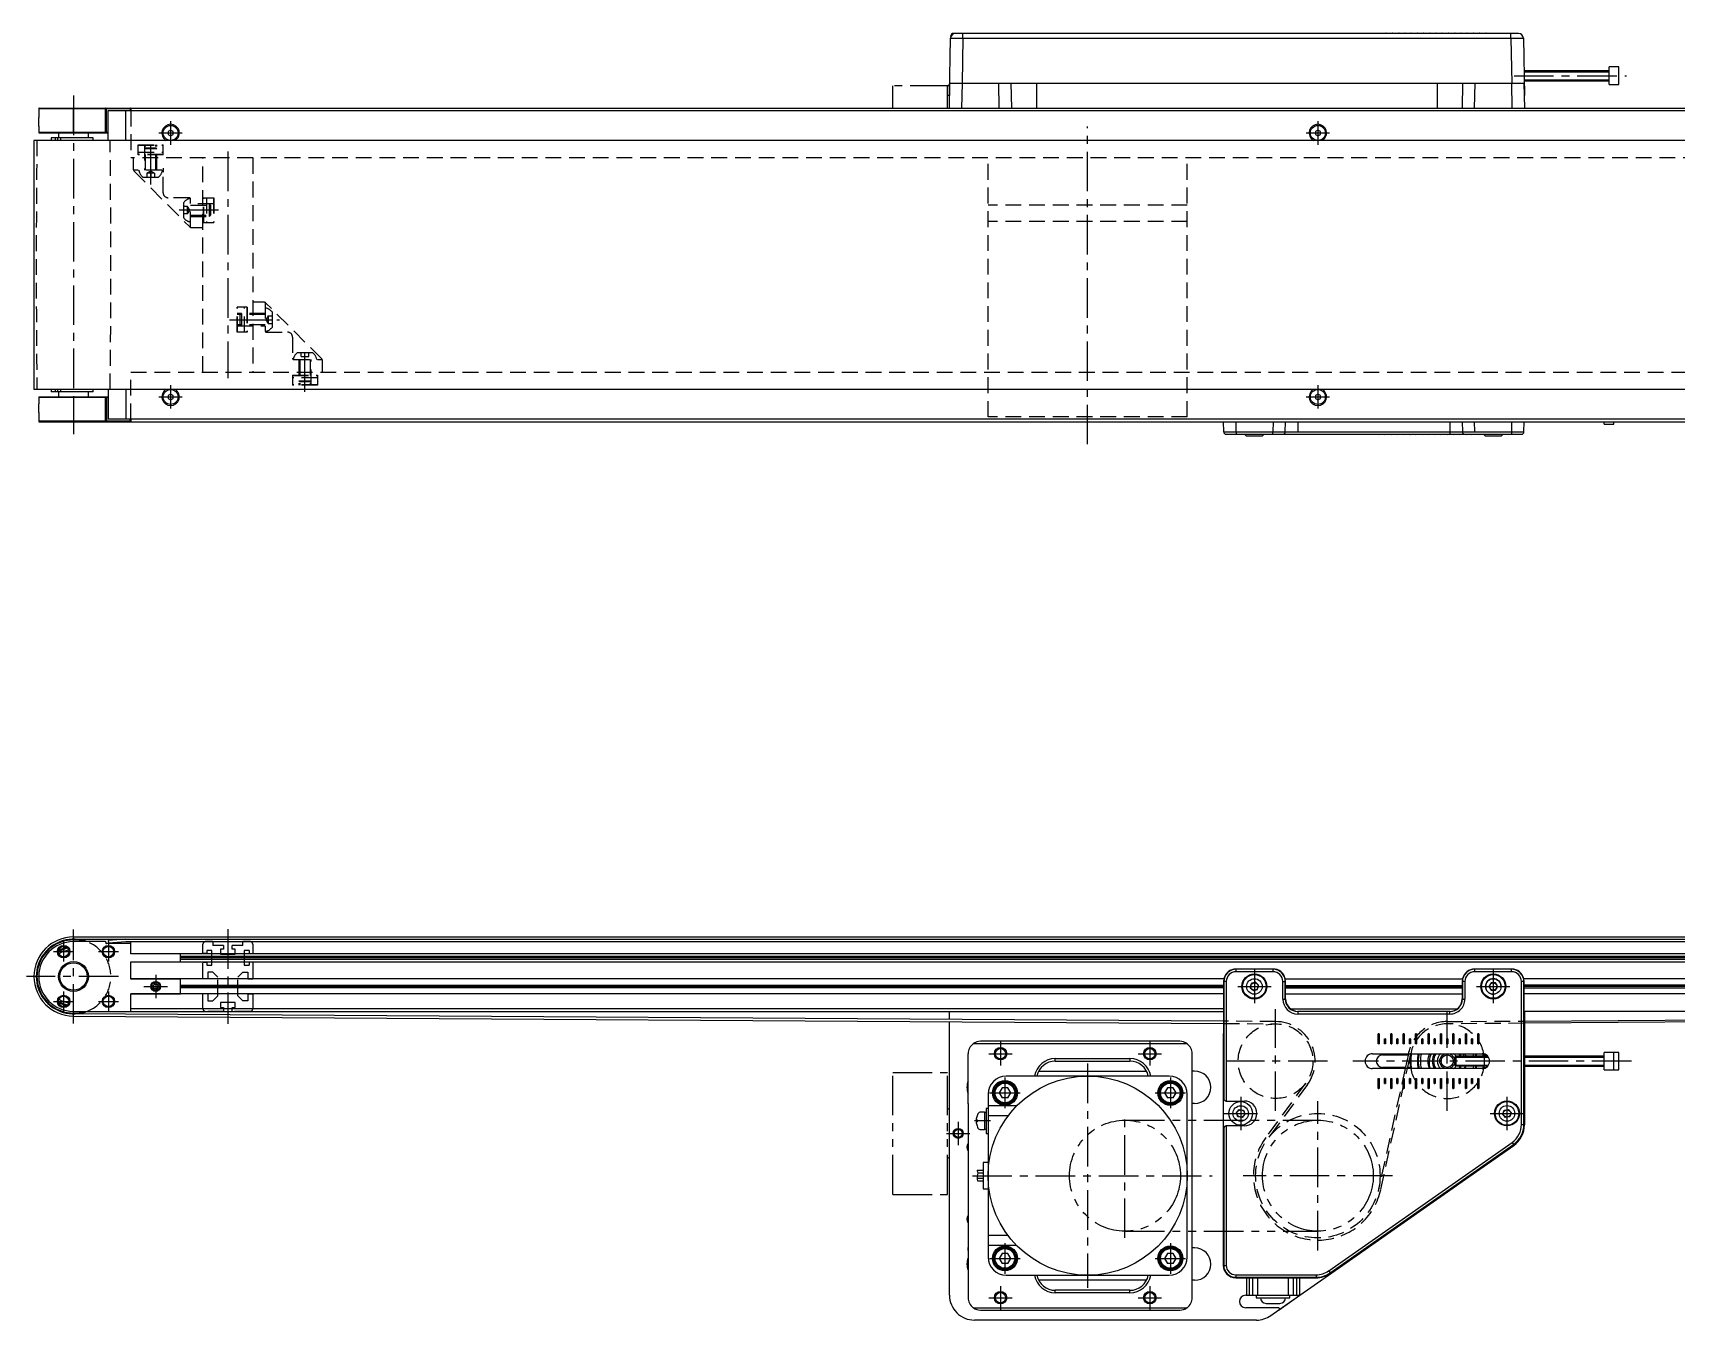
# Model space of a CAD drawing. Extents: x 0 to 1797, y -8 to 948.
# Drawn here: x 331 to 991, y 10 to 527 of the extents above; entities that cross this region are included whole.
import ezdxf

# ---------------------------------------------------------------- set-up
doc = ezdxf.new("R2010")
doc.units = 0
doc.header["$LTSCALE"] = 0.5
for name, pattern in [('CENTER', [50.8, 31.75, -6.35, 6.35, -6.35]), ('DASHED', [19.05, 12.7, -6.35]), ('PHANTOM', [63.5, 31.75, -6.35, 6.35, -6.35, 6.35, -6.35])]:
    doc.linetypes.add(name, pattern=pattern)
for name, color, linetype in [('MSM_CENTER', 1, 'CENTER'), ('MSM_CONTINUOUS', 7, 'CONTINUOUS'), ('MSM_DASHED', 4, 'DASHED'), ('MSM_IMAGINARY', 6, 'PHANTOM'), ('MSM_NARROW', 5, 'CONTINUOUS')]:
    doc.layers.add(name, color=color, linetype=linetype)

msp = doc.modelspace()

# ---------------------------------------------------------------- linework, layer by layer
at = {"layer": 'MSM_CENTER'}
for p, q in [((926.05, 509.77), (971.19, 509.77)), ((347.19, 501.77), (347.19, 365.77)), ((386.19, 491.47), (386.19, 482.07)), ((754.69, 361.77), (754.69, 489.43)), ((847.19, 491.47), (847.19, 482.07)), ((378.19, 466.02), (378.19, 483.07)), ((381.49, 486.77), (390.89, 486.77)), ((842.49, 486.77), (851.89, 486.77)), ((409.19, 479.27), (409.19, 388.27)), ((405.49, 455.77), (388.44, 455.77)), ((409.87, 411.77), (429.94, 411.77)), ((440.19, 382.77), (440.19, 401.52)), ((386.19, 385.47), (386.19, 376.07)), ((847.19, 385.47), (847.19, 376.07)), ((381.49, 380.77), (390.89, 380.77)), ((842.49, 380.77), (851.89, 380.77)), ((347.19, 129.1), (347.19, 166.9)), ((409.19, 167), (409.19, 129)), ((343.19, 162), (343.19, 154)), ((361.19, 162), (361.19, 154)), ((339.19, 158), (347.19, 158)), ((357.19, 158), (365.19, 158)), ((365.19, 148), (328.29, 148)), ((380.19, 148.7), (380.19, 139.3)), ((821.69, 150.7), (821.69, 137.3)), ((917.69, 150.7), (917.69, 137.3)), ((343.19, 142), (343.19, 134)), ((361.19, 142), (361.19, 134)), ((375.49, 144), (384.89, 144)), ((814.99, 144), (828.39, 144)), ((910.99, 144), (924.39, 144)), ((339.19, 138), (347.19, 138)), ((357.19, 138), (365.19, 138)), ((830.19, 94), (830.19, 134.9)), ((899.19, 94), (899.19, 134)), ((719.69, 121.7), (719.69, 112.3)), ((779.69, 121.7), (779.69, 112.3)), ((714.99, 117), (724.39, 117)), ((754.69, 113), (754.69, 23)), ((774.99, 117), (784.39, 117)), ((851.09, 114), (810.19, 114)), ((973.19, 114), (861.19, 114)), ((721.45, 107.39), (721.45, 95.08)), ((787.92, 107.39), (787.92, 95.08)), ((715.3, 101.23), (727.6, 101.23)), ((781.77, 101.23), (794.07, 101.23)), ((816.19, 99.7), (816.19, 86.3)), ((923.19, 99.7), (923.19, 86.3)), ((769.69, 43), (769.69, 93)), ((809.49, 93), (822.89, 93)), ((847.19, 38), (847.19, 98)), ((916.49, 93), (929.89, 93)), ((702.69, 89.7), (702.69, 80.3)), ((715.69, 90), (709.23, 90)), ((697.99, 85), (707.39, 85)), ((708.38, 68), (804.77, 68)), ((877.19, 68), (817.19, 68)), ((721.45, 40.92), (721.45, 28.61)), ((787.92, 40.92), (787.92, 28.61)), ((715.3, 34.77), (727.6, 34.77)), ((781.77, 34.77), (794.07, 34.77)), ((719.69, 23.7), (719.69, 14.3)), ((779.69, 23.7), (779.69, 14.3)), ((714.99, 19), (724.39, 19)), ((774.99, 19), (784.39, 19))]:
    msp.add_line(p, q, dxfattribs=at)
at = {"layer": 'MSM_CONTINUOUS'}
for p, q in [((699.19, 501.77), (699.59, 524.81)), ((699.59, 524.81), (701.05, 524.82)), ((699.72, 525.47), (699.72, 525.79)), ((699.87, 525.79), (699.72, 525.79)), ((701.41, 526.77), (700.72, 526.77)), ((701.05, 524.82), (704.59, 524.81)), ((927.79, 526.77), (701.59, 526.77)), ((704.59, 524.81), (704.27, 506.77)), ((704.59, 524.81), (704.59, 526.77)), ((704.59, 524.81), (929.79, 524.81)), ((874.69, 526.97), (874.49, 526.77)), ((874.89, 526.77), (874.69, 526.97)), ((877.19, 526.97), (876.99, 526.77)), ((877.39, 526.77), (877.19, 526.97)), ((879.69, 526.97), (879.49, 526.77)), ((879.89, 526.77), (879.69, 526.97)), ((882.19, 526.97), (881.99, 526.77)), ((882.39, 526.77), (882.19, 526.97)), ((884.69, 526.97), (884.49, 526.77)), ((884.89, 526.77), (884.69, 526.97)), ((887.19, 526.97), (886.99, 526.77)), ((887.39, 526.77), (887.19, 526.97)), ((889.69, 526.97), (889.49, 526.77)), ((889.89, 526.77), (889.69, 526.97)), ((892.19, 526.97), (891.99, 526.77)), ((892.39, 526.77), (892.19, 526.97)), ((894.69, 526.97), (894.49, 526.77)), ((894.89, 526.77), (894.69, 526.97)), ((897.19, 526.97), (896.99, 526.77)), ((897.39, 526.77), (897.19, 526.97)), ((899.69, 526.97), (899.49, 526.77)), ((899.89, 526.77), (899.69, 526.97)), ((902.19, 526.97), (901.99, 526.77)), ((902.39, 526.77), (902.19, 526.97)), ((904.69, 526.97), (904.49, 526.77)), ((904.89, 526.77), (904.69, 526.97)), ((907.19, 526.97), (906.99, 526.77)), ((907.39, 526.77), (907.19, 526.97)), ((909.69, 526.97), (909.49, 526.77)), ((909.89, 526.77), (909.69, 526.97)), ((912.19, 526.97), (911.99, 526.77)), ((912.39, 526.77), (912.19, 526.97)), ((914.69, 526.97), (914.49, 526.77)), ((914.89, 526.77), (914.69, 526.97)), ((924.79, 524.81), (924.79, 526.77)), ((924.79, 524.81), (925.1, 506.77)), ((929.79, 524.81), (930.19, 501.77)), ((964.19, 511.77), (930.01, 511.77)), ((968.19, 513.27), (964.19, 513.27)), ((964.19, 506.27), (964.19, 513.27)), ((968.19, 506.27), (968.19, 513.27)), ((699.19, 496.77), (699.36, 506.77)), ((699.36, 506.77), (930.01, 506.77)), ((704.19, 496.77), (704.36, 506.77)), ((719.19, 496.77), (719.01, 506.77)), ((724.19, 496.77), (724.01, 506.77)), ((734.19, 506.77), (734.19, 496.77)), ((895.19, 506.77), (895.19, 496.77)), ((905.36, 506.77), (905.19, 496.77)), ((910.19, 496.77), (910.36, 506.77)), ((925.01, 506.77), (925.19, 496.77)), ((930.01, 506.77), (930.19, 496.77)), ((930.08, 507.77), (964.19, 507.77)), ((964.19, 506.27), (968.19, 506.27)), ((333.19, 496.57), (333.19, 492.95)), ((333.19, 496.57), (370.19, 496.57)), ((333.39, 496.77), (1360.99, 496.77)), ((347.19, 486.77), (347.19, 496.77)), ((359.99, 486.77), (359.99, 496.77)), ((360.19, 486.97), (360.19, 496.57)), ((360.39, 486.77), (360.39, 496.77)), ((361.13, 495.77), (1333.24, 495.77)), ((361.13, 483.77), (361.13, 495.77)), ((368.15, 483.77), (368.15, 495.77)), ((369.99, 496.77), (369.99, 495.77)), ((370.19, 496.77), (370.19, 495.77)), ((699.19, 501.77), (699.27, 501.77)), ((930.1, 501.77), (930.19, 501.77)), ((333.19, 489.57), (333.19, 486.97)), ((333.29, 491.27), (333.29, 491.37)), ((333.29, 490.9), (333.29, 491.27)), ((331.29, 483.77), (331.29, 383.77)), ((1363.09, 483.77), (331.29, 483.77)), ((361.13, 486.97), (333.19, 486.97)), ((333.39, 486.77), (361.13, 486.77)), ((338.24, 484.77), (338.24, 483.77)), ((355.04, 484.77), (338.24, 484.77)), ((339.94, 483.77), (339.94, 484.77)), ((340.67, 484.77), (340.67, 483.77)), ((341.19, 486.77), (341.19, 484.77)), ((342, 484.77), (342, 483.77)), ((353.19, 484.77), (353.19, 486.77)), ((355.04, 483.77), (355.04, 484.77)), ((386.19, 487.93), (385.19, 487.35)), ((385.19, 487.35), (385.19, 486.19)), ((385.19, 486.19), (386.19, 485.62)), ((387.19, 487.35), (386.19, 487.93)), ((386.19, 485.62), (387.19, 486.19)), ((387.19, 486.19), (387.19, 487.35)), ((847.19, 487.93), (846.19, 487.35)), ((846.19, 487.35), (846.19, 486.19)), ((846.19, 486.19), (847.19, 485.62)), ((848.19, 487.35), (847.19, 487.93)), ((847.19, 485.62), (848.19, 486.19)), ((848.19, 486.19), (848.19, 487.35)), ((1363.09, 383.77), (331.29, 383.77)), ((338.24, 383.77), (338.24, 382.77)), ((339.94, 382.77), (339.94, 383.77)), ((340.67, 383.77), (340.67, 382.77)), ((342, 383.77), (342, 382.77)), ((355.04, 382.77), (355.04, 383.77)), ((361.13, 383.77), (361.13, 371.77)), ((368.15, 383.77), (368.15, 371.77)), ((333.19, 380.57), (333.19, 377.95)), ((361.13, 380.57), (333.19, 380.57)), ((333.39, 380.77), (361.13, 380.77)), ((355.04, 382.77), (338.24, 382.77)), ((341.19, 382.77), (341.19, 380.77)), ((347.19, 380.77), (347.19, 370.77)), ((353.19, 380.77), (353.19, 382.77)), ((359.99, 370.77), (359.99, 380.77)), ((360.19, 370.97), (360.19, 380.57)), ((360.39, 380.77), (360.39, 370.77)), ((386.19, 381.93), (385.19, 381.35)), ((385.19, 381.35), (385.19, 380.19)), ((385.19, 380.19), (386.19, 379.62)), ((387.19, 381.35), (386.19, 381.93)), ((386.19, 379.62), (387.19, 380.19)), ((387.19, 380.19), (387.19, 381.35)), ((847.19, 381.93), (846.19, 381.35)), ((846.19, 381.35), (846.19, 380.19)), ((846.19, 380.19), (847.19, 379.62)), ((848.19, 381.35), (847.19, 381.93)), ((847.19, 379.62), (848.19, 380.19)), ((848.19, 380.19), (848.19, 381.35)), ((333.19, 374.57), (333.19, 370.97)), ((370.19, 370.97), (333.19, 370.97)), ((333.29, 375.9), (333.29, 376.27)), ((333.39, 370.77), (1360.99, 370.77)), ((1333.24, 371.77), (361.13, 371.77)), ((369.99, 370.77), (369.99, 371.77)), ((370.19, 371.77), (370.19, 370.77)), ((809.38, 366.75), (809.31, 370.77)), ((814.38, 366.75), (814.31, 370.77)), ((829.19, 370.77), (829.12, 366.75)), ((834.12, 366.75), (834.19, 370.77)), ((839.19, 370.77), (839.12, 366.75)), ((900.19, 370.77), (900.26, 366.75)), ((905.19, 370.77), (905.26, 366.75)), ((910.26, 366.75), (910.19, 370.77)), ((925.07, 370.77), (925, 366.75)), ((929.99, 366.75), (930.06, 370.77)), ((962.19, 369.77), (962.19, 370.77)), ((966.19, 369.77), (966.19, 370.77)), ((809.38, 366.75), (929.99, 366.75)), ((810.38, 365.77), (928.99, 365.77)), ((814.38, 366.75), (814.38, 365.77)), ((822.42, 365.02), (818.56, 365.02)), ((824.8, 365.01), (822.42, 365.02)), ((829.12, 365.77), (829.12, 366.75)), ((871.69, 365.57), (871.49, 365.77)), ((871.89, 365.77), (871.69, 365.57)), ((873.99, 365.77), (874.19, 365.57)), ((874.39, 365.77), (874.19, 365.57)), ((876.69, 365.57), (876.49, 365.77)), ((876.89, 365.77), (876.69, 365.57)), ((878.99, 365.77), (879.19, 365.57)), ((879.39, 365.77), (879.19, 365.57)), ((881.69, 365.57), (881.49, 365.77)), ((881.89, 365.77), (881.69, 365.57)), ((883.99, 365.77), (884.19, 365.57)), ((884.39, 365.77), (884.19, 365.57)), ((886.69, 365.57), (886.49, 365.77)), ((886.89, 365.77), (886.69, 365.57)), ((888.99, 365.77), (889.19, 365.57)), ((889.39, 365.77), (889.19, 365.57)), ((891.69, 365.57), (891.49, 365.77)), ((891.89, 365.77), (891.69, 365.57)), ((894.19, 365.57), (893.99, 365.77)), ((894.39, 365.77), (894.19, 365.57)), ((896.69, 365.57), (896.49, 365.77)), ((896.89, 365.77), (896.69, 365.57)), ((899.19, 365.57), (898.99, 365.77)), ((899.39, 365.77), (899.19, 365.57)), ((900.26, 366.75), (900.26, 365.77)), ((901.69, 365.57), (901.49, 365.77)), ((901.89, 365.77), (901.69, 365.57)), ((904.19, 365.57), (903.99, 365.77)), ((904.39, 365.77), (904.19, 365.57)), ((906.69, 365.57), (906.49, 365.77)), ((906.89, 365.77), (906.69, 365.57)), ((909.19, 365.57), (908.99, 365.77)), ((909.39, 365.77), (909.19, 365.57)), ((911.69, 365.57), (911.49, 365.77)), ((911.89, 365.77), (911.69, 365.57)), ((920.81, 365.02), (914.56, 365.02)), ((925, 366.75), (925, 365.77)), ((962.19, 369.77), (966.19, 369.77)), ((347.19, 163.9), (1347.19, 163.9)), ((347.19, 163), (1347.19, 163)), ((347.19, 162), (347.19, 161.8)), ((359.99, 162), (347.19, 162)), ((360.19, 161.8), (360.19, 161.4)), ((369.99, 161.2), (360.39, 161.2)), ((368.15, 163), (361.13, 162.5)), ((361.13, 162.5), (361.2, 161.5)), ((361.2, 161.5), (368.19, 162)), ((368.19, 162), (1326.19, 162)), ((370.19, 157.1), (370.19, 162)), ((370.19, 157.2), (1324.19, 157.2)), ((390.19, 157.1), (370.19, 157.1)), ((370.19, 153.9), (390.19, 153.9)), ((370.19, 146.9), (370.19, 153.9)), ((1324.19, 153.8), (370.19, 153.8)), ((390.19, 153.9), (390.19, 157.1)), ((1216.81, 156.02), (390.19, 156.02)), ((1216.51, 155.5), (390.19, 155.5)), ((390.19, 154.98), (1216.81, 154.98)), ((809.42, 147), (370.19, 147)), ((390.19, 146.9), (370.19, 146.9)), ((390.19, 141), (390.19, 147)), ((809.43, 147.09), (809.31, 146)), ((809.38, 145.93), (809.31, 146)), ((809.31, 146), (809.31, 125.12)), ((809.38, 145.93), (809.38, 99)), ((810.38, 145.93), (809.38, 145.93)), ((810.38, 145.93), (810.38, 98)), ((814.38, 150.93), (814.31, 151)), ((829.19, 151), (814.31, 151)), ((829.12, 150.93), (814.38, 150.93)), ((814.38, 149.93), (814.38, 150.93)), ((829.12, 149.93), (814.38, 149.93)), ((822.09, 145.68), (820.43, 145.19)), ((823.35, 144.49), (822.09, 145.68)), ((829.19, 151), (829.12, 150.93)), ((829.12, 150.93), (829.12, 149.93)), ((833.12, 138.93), (833.12, 145.93)), ((833.12, 145.93), (834.12, 145.93)), ((834.19, 146), (834.07, 147.09)), ((905.29, 146.9), (834.11, 146.9)), ((834.12, 145.93), (834.19, 146)), ((834.12, 138.93), (834.12, 145.93)), ((834.19, 139), (834.19, 146)), ((905.31, 147.09), (905.19, 146)), ((905.19, 146), (905.26, 145.93)), ((905.19, 146), (905.19, 139)), ((905.26, 145.93), (905.26, 138.93)), ((906.26, 145.93), (905.26, 145.93)), ((906.26, 145.93), (906.26, 138.93)), ((910.26, 150.93), (910.19, 151)), ((925.07, 151), (910.19, 151)), ((925, 150.93), (910.26, 150.93)), ((910.26, 149.93), (910.26, 150.93)), ((925, 149.93), (910.26, 149.93)), ((916.82, 145.5), (915.96, 144)), ((918.55, 145.5), (916.82, 145.5)), ((919.42, 144), (918.55, 145.5)), ((925.07, 151), (925, 150.93)), ((925, 149.93), (925, 150.93)), ((928.99, 88.61), (928.99, 145.93)), ((929.99, 145.93), (928.99, 145.93)), ((930.06, 146), (929.95, 147.09)), ((1324.19, 147), (929.96, 147)), ((929.99, 145.93), (930.06, 146)), ((929.99, 88.61), (929.99, 145.93)), ((930.06, 125.12), (930.06, 146)), ((370.19, 141.1), (390.19, 141.1)), ((370.19, 134), (370.19, 141.1)), ((809.31, 141), (370.19, 141)), ((379.07, 144.31), (379.9, 145.12)), ((379.36, 143.19), (379.07, 144.31)), ((380.48, 142.88), (379.36, 143.19)), ((379.9, 145.12), (381.01, 144.81)), ((381.3, 143.69), (380.48, 142.88)), ((381.01, 144.81), (381.3, 143.69)), ((390.19, 144.52), (809.31, 144.52)), ((809.31, 144), (390.19, 144)), ((809.31, 143.48), (390.19, 143.48)), ((820.43, 145.19), (820.03, 143.51)), ((820.03, 143.51), (821.28, 142.32)), ((821.28, 142.32), (822.94, 142.81)), ((822.94, 142.81), (823.35, 144.49)), ((833.12, 138.93), (834.12, 138.93)), ((834.19, 139), (834.12, 138.93)), ((834.19, 144.42), (905.19, 144.42)), ((905.19, 143.9), (834.19, 143.9)), ((905.19, 143.38), (834.19, 143.38)), ((905.19, 140.9), (834.19, 140.9)), ((905.19, 139), (905.26, 138.93)), ((905.26, 138.93), (906.26, 138.93)), ((915.96, 144), (916.82, 142.5)), ((916.82, 142.5), (918.55, 142.5)), ((918.55, 142.5), (919.42, 144)), ((1204.19, 144.52), (930.06, 144.52)), ((1204.19, 144), (930.06, 144)), ((930.06, 143.48), (1204.19, 143.48)), ((1324.19, 141), (930.06, 141)), ((809.31, 130.03), (347.09, 133)), ((347.09, 132.1), (809.31, 129.13)), ((347.19, 134), (347.19, 134.2)), ((347.19, 134), (370.19, 134)), ((809.31, 135), (370.19, 135)), ((370.19, 134), (809.31, 134)), ((699.19, 130.74), (699.19, 134)), ((903.05, 134.9), (836.41, 134.9)), ((839.19, 134), (839.12, 133.93)), ((900.26, 133.93), (839.12, 133.93)), ((839.12, 133.93), (839.12, 132.93)), ((900.26, 132.93), (839.12, 132.93)), ((900.19, 134), (839.19, 134)), ((900.19, 134), (900.26, 133.93)), ((900.26, 132.93), (900.26, 133.93)), ((1324.19, 134), (930.06, 134)), ((930.19, 134), (930.19, 88.38)), ((930.19, 130.11), (1347.29, 133)), ((1347.3, 132.1), (930.19, 129.21)), ((699.19, 20), (699.19, 129.84)), ((794.69, 121), (708.69, 121)), ((711.69, 122), (711.69, 121.98)), ((791.69, 122), (711.69, 122)), ((791.69, 121.98), (791.69, 122)), ((809.31, 125.12), (809.19, 125)), ((809.19, 125), (809.19, 32)), ((871.49, 121), (871.49, 125)), ((871.69, 125), (871.49, 125)), ((871.49, 125), (871.89, 125)), ((871.89, 121), (871.49, 121)), ((871.69, 121), (871.49, 121)), ((871.69, 125), (871.69, 121)), ((871.89, 125), (871.69, 125)), ((871.69, 121), (871.89, 121)), ((871.89, 125), (871.89, 121)), ((873.99, 121), (873.99, 123)), ((873.99, 123), (874.19, 123)), ((873.99, 123), (874.39, 123)), ((874.39, 121), (873.99, 121)), ((874.19, 121), (873.99, 121)), ((874.19, 123), (874.19, 121)), ((874.39, 123), (874.19, 123)), ((874.39, 121), (874.19, 121)), ((874.39, 123), (874.39, 121)), ((876.49, 121), (876.49, 125)), ((876.69, 125), (876.49, 125)), ((876.49, 125), (876.89, 125)), ((876.89, 121), (876.49, 121)), ((876.69, 121), (876.49, 121)), ((876.69, 125), (876.69, 121)), ((876.89, 125), (876.69, 125)), ((876.69, 121), (876.89, 121)), ((876.89, 125), (876.89, 121)), ((878.99, 121), (878.99, 123)), ((878.99, 123), (879.19, 123)), ((878.99, 123), (879.39, 123)), ((879.39, 121), (878.99, 121)), ((879.19, 121), (878.99, 121)), ((879.19, 123), (879.19, 121)), ((879.39, 123), (879.19, 123)), ((879.39, 121), (879.19, 121)), ((879.39, 123), (879.39, 121)), ((881.49, 121), (881.49, 125)), ((881.69, 125), (881.49, 125)), ((881.49, 125), (881.89, 125)), ((881.89, 121), (881.49, 121)), ((881.69, 121), (881.49, 121)), ((881.69, 125), (881.69, 121)), ((881.89, 125), (881.69, 125)), ((881.69, 121), (881.89, 121)), ((881.89, 125), (881.89, 121)), ((883.99, 121), (883.99, 123)), ((883.99, 123), (884.19, 123)), ((883.99, 123), (884.39, 123)), ((884.39, 121), (883.99, 121)), ((884.19, 121), (883.99, 121)), ((884.19, 123), (884.19, 121)), ((884.39, 123), (884.19, 123)), ((884.39, 121), (884.19, 121)), ((884.39, 123), (884.39, 121)), ((886.49, 121), (886.49, 125)), ((886.69, 125), (886.49, 125)), ((886.49, 125), (886.89, 125)), ((886.89, 121), (886.49, 121)), ((886.69, 121), (886.49, 121)), ((886.69, 125), (886.69, 121)), ((886.89, 125), (886.69, 125)), ((886.69, 121), (886.89, 121)), ((886.89, 125), (886.89, 121)), ((888.99, 121), (888.99, 123)), ((888.99, 123), (889.19, 123)), ((888.99, 123), (889.39, 123)), ((889.39, 121), (888.99, 121)), ((889.19, 121), (888.99, 121)), ((889.19, 123), (889.19, 121)), ((889.39, 123), (889.19, 123)), ((889.39, 121), (889.19, 121)), ((889.39, 123), (889.39, 121)), ((891.49, 121), (891.49, 125)), ((891.69, 125), (891.49, 125)), ((891.49, 125), (891.89, 125)), ((891.89, 121), (891.49, 121)), ((891.69, 121), (891.49, 121)), ((891.69, 125), (891.69, 121)), ((891.89, 125), (891.69, 125)), ((891.69, 121), (891.89, 121)), ((891.89, 125), (891.89, 121)), ((893.99, 121), (893.99, 123)), ((894.19, 123), (893.99, 123)), ((893.99, 123), (894.39, 123)), ((894.39, 121), (893.99, 121)), ((894.19, 121), (893.99, 121)), ((894.19, 123), (894.19, 121)), ((894.39, 123), (894.19, 123)), ((894.19, 121), (894.39, 121)), ((894.39, 123), (894.39, 121)), ((896.49, 121), (896.49, 125)), ((896.69, 125), (896.49, 125)), ((896.49, 125), (896.89, 125)), ((896.89, 121), (896.49, 121)), ((896.69, 121), (896.49, 121)), ((896.69, 125), (896.69, 121)), ((896.89, 125), (896.69, 125)), ((896.69, 121), (896.89, 121)), ((896.89, 125), (896.89, 121)), ((898.99, 121), (898.99, 123)), ((899.19, 123), (898.99, 123)), ((898.99, 123), (899.39, 123)), ((899.39, 121), (898.99, 121)), ((899.19, 121), (898.99, 121)), ((899.19, 123), (899.19, 121)), ((899.39, 123), (899.19, 123)), ((899.19, 121), (899.39, 121)), ((899.39, 123), (899.39, 121)), ((901.49, 121), (901.49, 125)), ((901.69, 125), (901.49, 125)), ((901.49, 125), (901.89, 125)), ((901.69, 121), (901.49, 121)), ((901.89, 121), (901.49, 121)), ((901.69, 125), (901.69, 121)), ((901.89, 125), (901.69, 125)), ((901.69, 121), (901.89, 121)), ((901.89, 125), (901.89, 121)), ((903.99, 121), (903.99, 123)), ((904.19, 123), (903.99, 123)), ((903.99, 123), (904.39, 123)), ((904.39, 121), (903.99, 121)), ((904.19, 121), (903.99, 121)), ((904.19, 123), (904.19, 121)), ((904.39, 123), (904.19, 123)), ((904.19, 121), (904.39, 121)), ((904.39, 123), (904.39, 121)), ((906.49, 121), (906.49, 125)), ((906.69, 125), (906.49, 125)), ((906.49, 125), (906.89, 125)), ((906.89, 121), (906.49, 121)), ((906.69, 121), (906.49, 121)), ((906.69, 125), (906.69, 121)), ((906.89, 125), (906.69, 125)), ((906.69, 121), (906.89, 121)), ((906.89, 125), (906.89, 121)), ((908.99, 121), (908.99, 123)), ((909.19, 123), (908.99, 123)), ((908.99, 123), (909.39, 123)), ((909.39, 121), (908.99, 121)), ((909.19, 121), (908.99, 121)), ((909.19, 123), (909.19, 121)), ((909.39, 123), (909.19, 123)), ((909.19, 121), (909.39, 121)), ((909.39, 123), (909.39, 121)), ((911.49, 121), (911.49, 125)), ((911.69, 125), (911.49, 125)), ((911.49, 125), (911.89, 125)), ((911.89, 121), (911.49, 121)), ((911.69, 121), (911.49, 121)), ((911.69, 125), (911.69, 121)), ((911.89, 125), (911.69, 125)), ((911.69, 121), (911.89, 121)), ((911.89, 125), (911.89, 121)), ((930.19, 125), (930.06, 125.12)), ((706.69, 96.82), (706.69, 117)), ((741.69, 115.02), (771.69, 115.02)), ((741.69, 114.02), (741.69, 115.02)), ((741.69, 114.02), (771.69, 114.02)), ((771.69, 115.02), (771.69, 114.02)), ((796.69, 19), (796.69, 117)), ((869.19, 117), (913.19, 117)), ((873.19, 116.5), (883.46, 116.5)), ((883.57, 117), (882.25, 111)), ((883.17, 111), (884.49, 117)), ((884.38, 116.5), (884.4, 116.5)), ((902.57, 116), (902.19, 115.62)), ((902.19, 115.62), (902.19, 112.38)), ((902.19, 112.38), (902.57, 112)), ((902.57, 116), (902.57, 112)), ((915.42, 116), (902.57, 116)), ((913.98, 116.5), (914.85, 116.5)), ((962.19, 116), (930.19, 116)), ((968.19, 117.5), (962.19, 117.5)), ((962.19, 110.5), (962.19, 117.5)), ((966.19, 110.5), (966.19, 117.5)), ((968.19, 110.5), (968.19, 117.5)), ((787.39, 108), (721.99, 108)), ((735.03, 110), (778.34, 110)), ((797.69, 110), (796.69, 110)), ((913.19, 111), (869.19, 111)), ((871.49, 103), (871.49, 107)), ((871.49, 107), (871.69, 107)), ((871.49, 107), (871.89, 107)), ((871.69, 103), (871.69, 107)), ((871.69, 107), (871.89, 107)), ((871.89, 107), (871.89, 103)), ((882.36, 111.5), (873.19, 111.5)), ((874.19, 107), (873.99, 107)), ((873.99, 105), (873.99, 107)), ((873.99, 107), (874.39, 107)), ((874.19, 105), (874.19, 107)), ((874.19, 107), (874.39, 107)), ((874.39, 107), (874.39, 105)), ((876.49, 103), (876.49, 107)), ((876.49, 107), (876.69, 107)), ((876.49, 107), (876.89, 107)), ((876.69, 103), (876.69, 107)), ((876.69, 107), (876.89, 107)), ((876.89, 107), (876.89, 103)), ((879.19, 107), (878.99, 107)), ((878.99, 105), (878.99, 107)), ((878.99, 107), (879.39, 107)), ((879.19, 105), (879.19, 107)), ((879.19, 107), (879.39, 107)), ((879.39, 107), (879.39, 105)), ((881.49, 103), (881.49, 107)), ((881.49, 107), (881.69, 107)), ((881.49, 107), (881.89, 107)), ((881.69, 103), (881.69, 107)), ((881.69, 107), (881.89, 107)), ((881.89, 107), (881.89, 103)), ((884.4, 111.5), (883.28, 111.5)), ((884.19, 107), (883.99, 107)), ((883.99, 105), (883.99, 107)), ((883.99, 107), (884.39, 107)), ((884.19, 105), (884.19, 107)), ((884.19, 107), (884.39, 107)), ((884.39, 107), (884.39, 105)), ((886.49, 103), (886.49, 107)), ((886.49, 107), (886.69, 107)), ((886.49, 107), (886.89, 107)), ((886.69, 103), (886.69, 107)), ((886.69, 107), (886.89, 107)), ((886.89, 107), (886.89, 103)), ((889.19, 107), (888.99, 107)), ((888.99, 105), (888.99, 107)), ((888.99, 107), (889.39, 107)), ((889.19, 107), (889.39, 107)), ((889.19, 105), (889.19, 107)), ((889.39, 107), (889.39, 105)), ((891.49, 103), (891.49, 107)), ((891.49, 107), (891.69, 107)), ((891.49, 107), (891.89, 107)), ((891.69, 103), (891.69, 107)), ((891.69, 107), (891.89, 107)), ((891.89, 107), (891.89, 103)), ((893.99, 105), (893.99, 107)), ((893.99, 107), (894.19, 107)), ((893.99, 107), (894.39, 107)), ((894.19, 105), (894.19, 107)), ((894.19, 107), (894.39, 107)), ((894.39, 107), (894.39, 105)), ((896.49, 103), (896.49, 107)), ((896.49, 107), (896.69, 107)), ((896.49, 107), (896.89, 107)), ((896.69, 103), (896.69, 107)), ((896.69, 107), (896.89, 107)), ((896.89, 107), (896.89, 103)), ((898.99, 105), (898.99, 107)), ((898.99, 107), (899.19, 107)), ((898.99, 107), (899.39, 107)), ((899.19, 105), (899.19, 107)), ((899.19, 107), (899.39, 107)), ((899.39, 107), (899.39, 105)), ((901.49, 103), (901.49, 107)), ((901.49, 107), (901.69, 107)), ((901.49, 107), (901.89, 107)), ((901.69, 103), (901.69, 107)), ((901.69, 107), (901.89, 107)), ((901.89, 107), (901.89, 103)), ((915.42, 112), (902.57, 112)), ((903.99, 105), (903.99, 107)), ((903.99, 107), (904.19, 107)), ((903.99, 107), (904.39, 107)), ((904.19, 105), (904.19, 107)), ((904.19, 107), (904.39, 107)), ((904.39, 107), (904.39, 105)), ((906.49, 103), (906.49, 107)), ((906.49, 107), (906.69, 107)), ((906.49, 107), (906.89, 107)), ((906.69, 103), (906.69, 107)), ((906.69, 107), (906.89, 107)), ((906.89, 107), (906.89, 103)), ((908.99, 105), (908.99, 107)), ((908.99, 107), (909.19, 107)), ((908.99, 107), (909.39, 107)), ((909.19, 105), (909.19, 107)), ((909.19, 107), (909.39, 107)), ((909.39, 107), (909.39, 105)), ((911.49, 103), (911.49, 107)), ((911.49, 107), (911.69, 107)), ((911.49, 107), (911.89, 107)), ((911.69, 103), (911.69, 107)), ((911.69, 107), (911.89, 107)), ((911.89, 107), (911.89, 103)), ((913.98, 111.5), (914.85, 111.5)), ((930.19, 112), (962.19, 112)), ((962.19, 110.5), (968.19, 110.5)), ((714.69, 100.7), (714.69, 35.3)), ((720.3, 103.23), (719.14, 101.23)), ((719.14, 101.23), (720.3, 99.23)), ((722.61, 103.23), (720.3, 103.23)), ((722.61, 99.23), (720.3, 99.23)), ((723.76, 101.23), (722.61, 103.23)), ((722.61, 99.23), (723.76, 101.23)), ((786.77, 103.23), (785.61, 101.23)), ((785.61, 101.23), (786.77, 99.23)), ((789.08, 103.23), (786.77, 103.23)), ((789.08, 99.23), (786.77, 99.23)), ((790.23, 101.23), (789.08, 103.23)), ((789.08, 99.23), (790.23, 101.23)), ((794.69, 35.3), (794.69, 100.7)), ((871.49, 103), (871.69, 103)), ((871.89, 103), (871.49, 103)), ((871.89, 103), (871.69, 103)), ((873.99, 105), (874.19, 105)), ((874.39, 105), (873.99, 105)), ((874.19, 105), (874.39, 105)), ((876.49, 103), (876.69, 103)), ((876.89, 103), (876.49, 103)), ((876.89, 103), (876.69, 103)), ((878.99, 105), (879.19, 105)), ((879.39, 105), (878.99, 105)), ((879.19, 105), (879.39, 105)), ((881.49, 103), (881.69, 103)), ((881.89, 103), (881.49, 103)), ((881.89, 103), (881.69, 103)), ((883.99, 105), (884.19, 105)), ((884.39, 105), (883.99, 105)), ((884.19, 105), (884.39, 105)), ((886.49, 103), (886.69, 103)), ((886.89, 103), (886.49, 103)), ((886.89, 103), (886.69, 103)), ((888.99, 105), (889.19, 105)), ((889.39, 105), (888.99, 105)), ((889.19, 105), (889.39, 105)), ((891.49, 103), (891.69, 103)), ((891.89, 103), (891.49, 103)), ((891.89, 103), (891.69, 103)), ((893.99, 105), (894.19, 105)), ((894.39, 105), (893.99, 105)), ((894.39, 105), (894.19, 105)), ((896.49, 103), (896.69, 103)), ((896.89, 103), (896.49, 103)), ((896.89, 103), (896.69, 103)), ((898.99, 105), (899.19, 105)), ((899.39, 105), (898.99, 105)), ((899.39, 105), (899.19, 105)), ((901.49, 103), (901.69, 103)), ((901.89, 103), (901.49, 103)), ((901.89, 103), (901.69, 103)), ((903.99, 105), (904.19, 105)), ((904.39, 105), (903.99, 105)), ((904.39, 105), (904.19, 105)), ((906.49, 103), (906.69, 103)), ((906.89, 103), (906.49, 103)), ((906.89, 103), (906.69, 103)), ((908.99, 105), (909.19, 105)), ((909.39, 105), (908.99, 105)), ((909.39, 105), (909.19, 105)), ((911.49, 103), (911.69, 103)), ((911.89, 103), (911.49, 103)), ((911.89, 103), (911.69, 103)), ((706.69, 97.02), (706.69, 31)), ((713.19, 93.5), (711.67, 93.5)), ((713.19, 93.5), (713.19, 86.5)), ((713.89, 93.35), (713.19, 93.35)), ((713.89, 95), (713.89, 85)), ((714.69, 95), (713.89, 95)), ((726.12, 96), (714.69, 96)), ((797.69, 97), (796.69, 97)), ((809.38, 99), (809.34, 99)), ((809.34, 87), (809.34, 99)), ((810.34, 98), (817.69, 98)), ((810.4, 98), (810.38, 98)), ((814.48, 93.28), (815.57, 94.62)), ((815.09, 91.66), (814.48, 93.28)), ((815.57, 94.62), (817.28, 94.34)), ((817.9, 92.72), (816.8, 91.38)), ((817.28, 94.34), (817.9, 92.72)), ((921.49, 92.66), (922.04, 94.3)), ((922.63, 91.36), (921.49, 92.66)), ((922.04, 94.3), (923.74, 94.64)), ((923.74, 94.64), (924.88, 93.34)), ((924.88, 93.34), (924.33, 91.7)), ((710.24, 90.4), (709.91, 90.4)), ((709.91, 89.6), (710.24, 89.6)), ((710.24, 92), (710.23, 92)), ((710.23, 88), (710.24, 88)), ((711.67, 86.5), (713.19, 86.5)), ((713.19, 86.65), (713.89, 86.65)), ((722.69, 92), (714.69, 92)), ((809.34, 87), (809.38, 87)), ((809.38, 87), (809.38, 32)), ((817.69, 88), (810.34, 88)), ((810.38, 88), (810.38, 32)), ((810.38, 88), (810.4, 88)), ((816.8, 91.38), (815.09, 91.66)), ((924.33, 91.7), (922.63, 91.36)), ((928.99, 88.61), (930.19, 88.61)), ((713.89, 85), (714.69, 85)), ((851.54, 29.79), (925.24, 81.39)), ((852.11, 28.97), (925.81, 80.57)), ((925.92, 80.42), (852.22, 28.81)), ((910.97, 69.72), (925.92, 80.19)), ((925.24, 81.39), (925.8, 80.59)), ((925.81, 80.57), (925.92, 80.42)), ((712.69, 73.25), (712.69, 62.75)), ((714.69, 73.25), (712.69, 73.25)), ((710.25, 67), (712.69, 67)), ((712.69, 70.08), (710.33, 70.08)), ((712.69, 69), (710.63, 69)), ((905.19, 65.67), (910.97, 69.72)), ((905.19, 65.68), (910.89, 69.67)), ((710.36, 65.92), (712.69, 65.92)), ((712.69, 62.75), (714.69, 62.75)), ((892.19, 56.56), (897.97, 60.62)), ((892.19, 56.57), (897.89, 60.57)), ((897.97, 60.62), (905.19, 65.67)), ((905.19, 65.67), (905.19, 65.9)), ((853.88, 29.81), (892.92, 57.15)), ((858.53, 33), (892.19, 56.56)), ((892.19, 56.56), (892.19, 56.63)), ((722.69, 44), (714.69, 44)), ((726.12, 40), (714.69, 40)), ((706.69, 38), (706.69, 39.18)), ((720.3, 36.77), (719.14, 34.77)), ((719.14, 34.77), (720.3, 32.77)), ((722.61, 36.77), (720.3, 36.77)), ((723.76, 34.77), (722.61, 36.77)), ((722.61, 32.77), (723.76, 34.77)), ((786.77, 36.77), (785.61, 34.77)), ((785.61, 34.77), (786.77, 32.77)), ((789.08, 36.77), (786.77, 36.77)), ((790.23, 34.77), (789.08, 36.77)), ((789.08, 32.77), (790.23, 34.77)), ((797.69, 39), (796.69, 39)), ((706.69, 31), (706.69, 19)), ((722.61, 32.77), (720.3, 32.77)), ((721.99, 28), (787.39, 28)), ((789.08, 32.77), (786.77, 32.77)), ((809.19, 32), (810.38, 32)), ((814.19, 28.19), (846.48, 28.19)), ((814.19, 28.19), (814.19, 27)), ((814.19, 27.19), (846.48, 27.19)), ((814.19, 27), (846.48, 27)), ((818.61, 20), (818.61, 27)), ((819.6, 27), (819.6, 20)), ((821.03, 20), (821.03, 27)), ((823.02, 20), (823.02, 27)), ((835.35, 20), (835.35, 27)), ((837.35, 20), (837.35, 27)), ((838.77, 20), (838.77, 27)), ((839.77, 27), (839.77, 20)), ((839.97, 20), (850.09, 27.09)), ((846.48, 28.19), (846.48, 27)), ((850.09, 27.09), (858.53, 33)), ((850.17, 27.15), (858.52, 33)), ((851.54, 29.79), (852.11, 28.97)), ((852.22, 28.81), (852.11, 28.97)), ((858.43, 33), (858.53, 33)), ((778.34, 26), (735.03, 26)), ((741.69, 20.98), (741.69, 21.98)), ((771.69, 21.98), (741.69, 21.98)), ((771.69, 20.98), (741.69, 20.98)), ((771.69, 20.98), (771.69, 21.98)), ((797.69, 26), (796.69, 26)), ((818.19, 20), (839.97, 20)), ((822.39, 20), (822.39, 19)), ((831.53, 14.09), (839.97, 20)), ((831.6, 14.15), (839.95, 20)), ((835.99, 19), (835.99, 20)), ((708.69, 15), (794.69, 15)), ((711.69, 14.02), (711.69, 14)), ((711.69, 14), (791.69, 14)), ((791.69, 14), (791.69, 14.02)), ((831.24, 15), (818.19, 15)), ((822.39, 19), (835.99, 19)), ((826.44, 16.7), (831.94, 16.7)), ((828.27, 11.81), (831.53, 14.09)), ((822.53, 10), (709.19, 10))]:
    msp.add_line(p, q, dxfattribs=at)
for centre, radius in [((386.19, 486.77), 3), ((847.19, 486.77), 3), ((386.19, 380.77), 3), ((847.19, 380.77), 3), ((343.19, 158), 2.07), ((361.19, 158), 2.07), ((347.19, 148), 6), ((347.19, 148), 5.5), ((380.19, 144), 2), ((821.69, 144), 5.03), ((821.69, 144), 5), ((821.69, 144), 4.75), ((821.69, 144), 3.13), ((821.69, 144), 1.5), ((917.69, 144), 5.03), ((917.69, 144), 5), ((917.69, 144), 4.75), ((917.69, 144), 3.11), ((917.69, 144), 1.5), ((343.19, 138), 2.07), ((361.19, 138), 2.07), ((380.19, 144), 1), ((719.69, 117), 2.5), ((779.69, 117), 2.5), ((899.19, 114), 3), ((899.19, 114), 2.5), ((754.69, 68), 40), ((721.45, 101.23), 5), ((721.45, 101.23), 4.6), ((787.92, 101.23), 5), ((787.92, 101.23), 4.6), ((721.45, 101.23), 4.25), ((721.45, 101.23), 3.95), ((787.92, 101.23), 4.25), ((787.92, 101.23), 3.95), ((816.19, 93), 4.75), ((816.19, 93), 3.12), ((816.19, 93), 1.5), ((923.19, 93), 5), ((923.19, 93), 4.75), ((923.19, 93), 3.13), ((923.19, 93), 1.5), ((702.69, 85), 2), ((721.45, 34.77), 5), ((787.92, 34.77), 5), ((721.45, 34.77), 4.6), ((721.45, 34.77), 4.25), ((721.45, 34.77), 3.95), ((787.92, 34.77), 4.6), ((787.92, 34.77), 4.25), ((787.92, 34.77), 3.95), ((719.69, 19), 2.5), ((779.69, 19), 2.5)]:
    msp.add_circle(centre, radius, dxfattribs=at)
for centre, radius, start, end in [((701.59, 524.77), 2, 90.00033, 178.99987), ((700.72, 525.77), 1, 90, 179), ((927.79, 524.77), 2, 1.00013, 89.99988), ((333.39, 496.57), 0.2, 90, 180), ((359.99, 496.57), 0.2, 0, 90), ((369.99, 496.57), 0.2, 0, 90), ((319.26, 491.26), 14.03, 353.0805, 6.9195), ((386.19, 486.77), 3.5, 301.00272, 238.99728), ((847.19, 486.77), 3.5, 301.00272, 238.99728), ((333.39, 486.97), 0.2, 180, 270), ((359.94, 487.02), 0.229, 282.05451, 315.49042), ((359.94, 487.02), 0.229, 314.51973, 347.93762), ((386.19, 380.77), 3.5, 121.00272, 58.99728), ((847.19, 380.77), 3.5, 121.00272, 58.99728), ((333.39, 380.57), 0.2, 90, 180), ((319.11, 376.27), 14.18, 353.10921, 6.8039), ((359.99, 380.57), 0.2, 0, 90), ((333.39, 370.97), 0.2, 180, 270), ((359.99, 370.97), 0.2, 270, 0), ((369.99, 370.97), 0.2, 270, 0), ((810.38, 366.77), 1, 180.99307, 270.00651), ((821.6, 368.67), 4.75, 217.63934, 230.22689), ((821.77, 368.67), 4.75, 309.61241, 322.36066), ((833.12, 366.77), 0.997, 269.84939, 359.15093), ((906.25, 366.77), 0.997, 180.8097, 270.19009), ((917.6, 368.67), 4.75, 217.63934, 230.22689), ((917.77, 368.67), 4.75, 309.79337, 322.36066), ((929, 366.77), 0.996, 269.79817, 359.20225), ((347.19, 148), 15.9, 90, 269.63234), ((347.19, 148), 15, 68.96053, 291.03947), ((347.19, 148), 14.7, 72.24722, 287.75278), ((347.19, 148), 14, 90, 270), ((349.68, 141.94), 18.11, 105.83855, 118.21863), ((347.19, 148), 11.95, 103.22132, 120.3815), ((347.19, 148), 12, 103.42051, 120.18231), ((347.19, 148), 10.8, 100.8048, 122.79802), ((359.99, 161.8), 0.2, 0, 90), ((360.39, 161.4), 0.2, 180, 270), ((369.99, 161), 0.2, 0, 90), ((370.39, 147.1), 0.2, 179.99925, 180), ((814.38, 145.93), 5, 90.02048, 179.97955), ((814.37, 145.92), 5.08, 90.68695, 166.77823), ((814.38, 145.93), 4, 90.01049, 179.98953), ((829.12, 145.93), 5, 0.00822, 89.99178), ((829.12, 145.93), 4, 0.01646, 89.98356), ((829.34, 146.19), 4.82, 10.76176, 91.77309), ((910.26, 145.93), 5, 90.00135, 179.9986), ((910.19, 146), 5, 89.99595, 167.46918), ((910.26, 145.93), 4, 90.00048, 179.99948), ((917.69, 144), 3.12, 0, 270), ((925, 145.93), 5, 0.00375, 89.99622), ((925, 145.94), 3.99, 0.29475, 90.02982), ((925.07, 146), 5, 12.53082, 90.00398), ((347.19, 148), 10.8, 237.20198, 259.1952), ((370.39, 140.9), 0.2, 180, 180.00076), ((839.12, 138.93), 6, 180.00263, 269.99737), ((839.12, 138.93), 5, 179.99934, 270.00067), ((839.32, 139.13), 5.13, 181.48847, 268.51154), ((900.19, 139), 5, 269.9966, 0.0034), ((900.26, 138.93), 6, 269.99675, 0.00327), ((900.26, 138.93), 5, 269.99149, 0.00854), ((346.76, 146.79), 10.38, 237.1074, 258.70899), ((348.23, 150.62), 14.74, 241.24382, 255.15356), ((347.45, 148.65), 12.69, 240.27368, 256.12354), ((929.19, 125), 1, 0.00119, 28.61461), ((711.69, 117), 5, 126.8699, 180), ((711.69, 116.91), 5.07, 90.00037, 126.27876), ((791.69, 116.91), 5.07, 53.72124, 89.99964), ((791.69, 117), 5, 0, 53.1301), ((741.69, 106.5), 8.52, 89.95358, 169.85701), ((741.69, 106.5), 7.52, 90, 168.49069), ((771.69, 106.5), 8.52, 10.143, 89.99992), ((771.69, 106.5), 7.52, 11.50955, 89.99996), ((869.19, 114), 3, 90, 270), ((873.19, 114), 2.5, 90, 270), ((899.19, 114), 15, 168.46304, 191.53696), ((899.19, 114), 14.7, 168.22425, 191.77574), ((899.19, 114), 12, 165.52249, 194.47751), ((899.19, 114), 11.7, 165.14201, 194.85799), ((899.19, 114), 10.8, 163.87238, 196.12762), ((899.19, 114), 7.8, 157.38014, 202.61986), ((899.21, 113.48), 7.33, 151.23814, 199.75156), ((899.19, 114), 6, 150, 210), ((899.19, 114), 5.5, 146.94427, 213.05573), ((899.19, 114), 4, 131.4096, 228.59036), ((899.19, 114), 4, 30.00001, 48.5904), ((899.19, 114), 5.5, 21.32369, 33.05573), ((899.19, 114), 6, 19.47122, 30), ((899.17, 113.48), 7.33, 20.16053, 28.76186), ((899.19, 114), 7.8, 14.85717, 22.61986), ((899.19, 114), 10.8, 10.67193, 16.12762), ((899.19, 114), 11.7, 9.84303, 14.85799), ((899.19, 114), 12, 9.59407, 14.47751), ((913.19, 114), 3, 270, 90), ((899.19, 114), 14.7, 7.8196, 11.67121), ((899.19, 114), 15, 7.66226, 11.20082), ((712.69, 103.5), 6.5, 157.38018, 202.61982), ((721.99, 100.7), 7.3, 90, 180), ((787.39, 100.7), 7.3, 0, 90), ((797.69, 103.5), 6.5, 270, 90), ((899.19, 114), 4, 311.40964, 329.99999), ((899.19, 114), 5.5, 326.94427, 338.67631), ((899.19, 114), 6, 330, 340.52877), ((899.17, 113.48), 7.33, 340.24844, 348.37978), ((899.19, 114), 7.8, 337.38014, 345.14283), ((899.19, 114), 10.8, 343.87238, 349.32807), ((899.19, 114), 11.7, 345.14201, 350.15697), ((899.19, 114), 12, 345.52249, 350.40593), ((899.19, 114), 14.7, 348.32879, 352.1804), ((899.19, 114), 15, 348.79918, 352.33774), ((715.89, 90), 6, 151.36901, 160.52878), ((711.67, 92.3), 1.2, 90, 151.36901), ((810.34, 99), 1, 180.00485, 270.0039), ((810.4, 99.02), 1.02, 181.20498, 268.78627), ((817.69, 93), 5, 270, 90), ((715.89, 90), 5.99, 160.48361, 176.16891), ((715.89, 90), 5.99, 183.83109, 199.51639), ((715.89, 90), 5.66, 175.94519, 184.05481), ((715.89, 90), 6, 199.47122, 208.63099), ((711.67, 87.7), 1.2, 208.63099, 270), ((810.34, 87), 1, 89.9961, 179.99515), ((810.4, 86.98), 1.02, 91.21373, 178.79502), ((920.19, 88.6), 8.8, 304.97747, 0.02248), ((920.19, 88.61), 9.81, 305, 360), ((920.19, 88.61), 10, 305, 360), ((920.19, 88.38), 10, 304.99945, 0.00063), ((708.69, 79.5), 2.5, 143.13002, 216.86998), ((910.69, 70.13), 0.5, 253.5406, 305.00113), ((897.69, 61.03), 0.5, 253.54052, 304.85571), ((708.69, 50.5), 2.5, 143.13011, 216.86989), ((712.69, 32.5), 6.5, 157.38017, 202.61982), ((721.99, 35.3), 7.3, 180, 270), ((787.39, 35.3), 7.3, 270, 0), ((797.69, 32.5), 6.5, 270, 90), ((741.69, 29.5), 8.52, 190.14302, 270.07193), ((741.69, 29.5), 7.52, 191.50934, 270), ((771.69, 29.5), 8.52, 269.95576, 349.85698), ((771.69, 29.5), 7.52, 270, 348.49042), ((814.19, 32), 5, 180, 270), ((814.19, 32), 4.81, 180, 270), ((814.19, 32), 3.81, 180.01895, 269.98105), ((846.47, 37.03), 8.84, 270.071, 304.92904), ((846.48, 37), 9.81, 270, 305), ((846.48, 37), 10, 270, 305), ((849.81, 27.5), 0.5, 304.98936, 28.14566), ((848.14, 38), 10, 295.71318, 305), ((709.18, 20), 10, 179.99639, 270.00361), ((818.19, 17.5), 2.5, 90, 270), ((711.69, 19), 5, 180, 233.1301), ((711.69, 19.09), 5.07, 233.72111, 269.99976), ((791.69, 19.09), 5.07, 270.00051, 306.27862), ((791.69, 19), 5, 306.8699, 0), ((826.44, 19), 2.3, 180, 270), ((831.24, 14.5), 0.5, 304.99581, 90.0322), ((831.94, 19), 2.3, 270, 0), ((822.53, 20), 10, 269.99973, 305.00018)]:
    msp.add_arc(centre, radius, start, end, dxfattribs=at)
at = {"layer": 'MSM_DASHED'}
for p, q in [((370.19, 495.77), (370.19, 476.77)), ((373.19, 482.07), (383.19, 482.07)), ((373.19, 477.97), (373.19, 482.07)), ((375.69, 482.07), (375.69, 471.77)), ((376.12, 471.77), (376.12, 482.07)), ((380.25, 471.77), (380.25, 482.07)), ((380.69, 471.77), (380.69, 482.07)), ((383.19, 477.97), (383.19, 482.07)), ((1324.19, 476.77), (370.19, 476.77)), ((371.19, 476.77), (371.19, 472.19)), ((373.19, 481.94), (383.19, 481.94)), ((373.19, 479.13), (383.19, 479.13)), ((383.19, 478.17), (373.19, 478.17)), ((383.19, 477.97), (373.19, 477.97)), ((376.12, 480.77), (375.69, 480.34)), ((380.69, 480.34), (375.69, 480.34)), ((376.12, 480.77), (380.25, 480.77)), ((380.69, 480.34), (380.25, 480.77)), ((399.19, 390.77), (399.19, 476.77)), ((419.19, 476.77), (419.19, 390.77)), ((714.69, 372.77), (714.69, 476.77)), ((794.69, 372.77), (794.69, 476.77)), ((382.69, 471.77), (371.28, 471.77)), ((371.48, 471.48), (393.89, 449.06)), ((375.06, 469.02), (381.31, 469.02)), ((378.19, 471.45), (376.69, 470.58)), ((376.69, 470.58), (376.69, 469.02)), ((379.69, 470.58), (376.69, 470.58)), ((379.69, 470.58), (378.19, 471.45)), ((378.19, 470.58), (378.19, 469.02)), ((379.69, 470.58), (379.69, 469.02)), ((383.19, 472.58), (383.19, 471.02)), ((383.19, 462.77), (383.19, 471.27)), ((393.69, 460.77), (385.19, 460.77)), ((391.44, 452.65), (391.44, 458.9)), ((393, 457.27), (391.44, 457.27)), ((393, 455.77), (391.44, 455.77)), ((393.86, 455.77), (393, 457.27)), ((393, 454.27), (393, 457.27)), ((393, 454.27), (393.86, 455.77)), ((394.19, 448.86), (394.19, 460.27)), ((403.49, 458.27), (394.19, 458.27)), ((394.19, 457.84), (403.49, 457.84)), ((399.39, 450.77), (399.39, 460.77)), ((399.39, 460.77), (403.49, 460.77)), ((399.59, 450.77), (399.59, 460.77)), ((400.55, 460.77), (400.55, 450.77)), ((401.75, 453.27), (401.75, 458.27)), ((402.19, 457.84), (401.75, 458.27)), ((402.19, 457.84), (402.19, 453.7)), ((403.36, 460.77), (403.36, 450.77)), ((403.49, 460.77), (403.49, 450.77)), ((794.69, 457.77), (714.69, 457.77)), ((393, 454.27), (391.44, 454.27)), ((394.19, 453.7), (403.49, 453.7)), ((394.19, 453.27), (403.49, 453.27)), ((399.39, 450.77), (403.49, 450.77)), ((401.75, 453.27), (402.19, 453.7)), ((794.69, 451.27), (714.69, 451.27)), ((394.6, 448.77), (399.19, 448.77)), ((412.89, 406.77), (412.89, 416.77)), ((416.99, 416.77), (412.89, 416.77)), ((413.02, 406.77), (413.02, 416.77)), ((415.83, 406.77), (415.83, 416.77)), ((416.79, 416.77), (416.79, 406.77)), ((416.99, 416.77), (416.99, 406.77)), ((423.77, 418.77), (419.19, 418.77)), ((424.19, 418.68), (424.19, 407.27)), ((446.89, 396.06), (424.48, 418.48)), ((424.19, 414.27), (412.89, 414.27)), ((424.19, 413.84), (412.89, 413.84)), ((424.19, 409.7), (412.89, 409.7)), ((414.62, 414.27), (414.19, 413.84)), ((414.19, 409.7), (414.19, 413.84)), ((414.19, 409.7), (414.62, 409.27)), ((414.62, 414.27), (414.62, 409.27)), ((425.38, 413.27), (424.51, 411.77)), ((424.51, 411.77), (425.38, 410.27)), ((425.38, 413.27), (426.94, 413.27)), ((425.38, 413.27), (425.38, 410.27)), ((425.38, 411.77), (426.94, 411.77)), ((425.38, 410.27), (426.94, 410.27)), ((426.94, 414.9), (426.94, 408.65)), ((412.89, 409.27), (424.19, 409.27)), ((416.99, 406.77), (412.89, 406.77)), ((424.69, 406.77), (433.19, 406.77)), ((435.19, 404.77), (435.19, 396.27)), ((443.31, 398.52), (437.06, 398.52)), ((438.69, 396.96), (438.69, 398.52)), ((438.69, 396.96), (441.69, 396.96)), ((440.19, 396.96), (440.19, 398.52)), ((441.69, 396.96), (441.69, 398.52)), ((370.19, 371.77), (370.19, 390.77)), ((370.19, 390.77), (1324.19, 390.77)), ((435.69, 395.77), (447.1, 395.77)), ((437.69, 395.77), (437.69, 385.47)), ((438.12, 395.77), (438.12, 385.47)), ((442.25, 395.77), (442.25, 385.47)), ((442.69, 385.47), (442.69, 395.77)), ((447.19, 390.77), (447.19, 395.36)), ((435.19, 389.57), (445.19, 389.57)), ((435.19, 389.57), (435.19, 385.47)), ((435.19, 389.37), (445.19, 389.37)), ((445.19, 388.41), (435.19, 388.41)), ((445.19, 385.6), (435.19, 385.6)), ((445.19, 385.47), (435.19, 385.47)), ((437.69, 387.2), (442.69, 387.2)), ((437.69, 387.2), (438.12, 386.77)), ((442.25, 386.77), (438.12, 386.77)), ((442.25, 386.77), (442.69, 387.2)), ((445.19, 389.57), (445.19, 385.47)), ((794.69, 372.77), (714.69, 372.77)), ((399.19, 157.25), (399.19, 161)), ((403.19, 162), (400.19, 162)), ((400.69, 158.5), (400.69, 157.25)), ((402.69, 158.5), (400.69, 158.5)), ((402.69, 152.5), (402.69, 158.5)), ((403.19, 162), (403.19, 160.5)), ((407.44, 160.5), (403.19, 160.5)), ((406.19, 159), (406.19, 157)), ((407.44, 159), (406.19, 159)), ((407.44, 160.5), (407.44, 159)), ((410.94, 159), (410.94, 160.5)), ((415.19, 160.5), (410.94, 160.5)), ((412.19, 159), (410.94, 159)), ((412.19, 157), (412.19, 159)), ((415.19, 160.5), (415.19, 162)), ((418.19, 162), (415.19, 162)), ((415.69, 158.5), (415.69, 152.5)), ((417.69, 158.5), (415.69, 158.5)), ((417.69, 158.5), (417.69, 157.25)), ((419.19, 161), (419.19, 157.25)), ((400.69, 157.25), (399.19, 157.25)), ((399.19, 153.75), (400.69, 153.75)), ((399.19, 147), (399.19, 153.75)), ((400.69, 153.75), (400.69, 152.5)), ((400.69, 152.5), (402.69, 152.5)), ((406.19, 157), (412.19, 157)), ((415.69, 152.5), (417.69, 152.5)), ((417.69, 157.25), (419.19, 157.25)), ((419.19, 153.75), (417.69, 153.75)), ((417.69, 153.75), (417.69, 152.5)), ((419.19, 153.75), (419.19, 147)), ((401.19, 147), (399.19, 147)), ((401.19, 149.75), (401.19, 147)), ((403.19, 149.75), (401.19, 149.75)), ((405.19, 147.75), (403.19, 149.75)), ((405.19, 140.25), (405.19, 147.75)), ((413.19, 147.75), (415.19, 149.75)), ((413.19, 140.25), (413.19, 147.75)), ((415.19, 149.75), (417.19, 149.75)), ((417.19, 149.75), (417.19, 147)), ((417.19, 147), (419.19, 147)), ((399.19, 135), (399.19, 141)), ((401.19, 141), (399.19, 141)), ((401.19, 141), (401.19, 138.25)), ((403.19, 138.25), (405.19, 140.25)), ((415.19, 138.25), (413.19, 140.25)), ((417.19, 141), (417.19, 138.25)), ((417.19, 141), (419.19, 141)), ((419.19, 141), (419.19, 135)), ((407.44, 134), (400.19, 134)), ((401.19, 138.25), (403.19, 138.25)), ((406.19, 137.5), (406.19, 135.5)), ((412.19, 137.5), (406.19, 137.5)), ((406.19, 135.5), (407.44, 135.5)), ((407.44, 135.5), (407.44, 134)), ((410.94, 135.5), (412.19, 135.5)), ((410.94, 134), (410.94, 135.5)), ((418.19, 134), (410.94, 134)), ((412.19, 135.5), (412.19, 137.5)), ((417.19, 138.25), (415.19, 138.25)), ((830.29, 129.9), (809.31, 130.03)), ((809.31, 129.13), (830.28, 129)), ((899.08, 129.9), (930.19, 130.11)), ((930.19, 129.21), (899.08, 129)), ((883.66, 117.42), (883.57, 117)), ((884.49, 117), (884.54, 117.22)), ((882.25, 111), (871.6, 62.63)), ((872.48, 62.43), (883.17, 111)), ((842.29, 105.13), (826.29, 83.31)), ((843.01, 104.6), (827.02, 82.78))]:
    msp.add_line(p, q, dxfattribs=at)
for centre, radius in [((830.19, 114), 15), ((847.19, 68), 25)]:
    msp.add_circle(centre, radius, dxfattribs=at)
for centre, radius, start, end in [((4499, 433.77), 4166.81, 179.31246, 180.68754), ((-3804.63, 433.77), 4166.81, 359.31246, 0.68754), ((372.19, 472.19), 1, 180, 225), ((378.1, 472.67), 4.75, 190.93157, 230.22689), ((378.27, 472.67), 4.75, 309.77311, 348.38744), ((382.69, 471.27), 0.5, 0, 90), ((385.19, 462.77), 2, 180, 270), ((395.09, 455.86), 4.75, 101.62368, 140.22689), ((393.69, 460.27), 0.5, 0, 90), ((395.09, 455.68), 4.75, 219.77311, 259.06843), ((394.6, 449.77), 1, 225, 270), ((423.77, 417.77), 1, 45, 90), ((423.29, 411.86), 4.75, 39.77311, 79.06843), ((424.69, 407.27), 0.5, 180, 270), ((423.29, 411.68), 4.75, 281.62368, 320.22689), ((433.19, 404.77), 2, 0, 90), ((435.69, 396.27), 0.5, 180, 270), ((440.1, 394.87), 4.75, 129.77311, 168.38744), ((440.27, 394.87), 4.75, 10.93157, 50.22689), ((446.19, 395.36), 1, 0, 45), ((347.19, 148), 15, 291.03947, 68.96053), ((400.19, 161), 1, 90, 180), ((418.19, 161), 1, 0, 90), ((400.19, 135), 1, 180, 270), ((418.19, 135), 1, 270, 0), ((830.19, 114), 15.9, 323.77076, 89.63234), ((899.19, 114), 15.9, 90.39637, 167.59067), ((899.19, 114), 15, 11.20082, 168.46304), ((899.19, 114), 15, 352.33774, 7.66226), ((899.19, 114), 15, 191.53696, 348.79918), ((847.19, 68), 25.9, 143.77076, 347.59067)]:
    msp.add_arc(centre, radius, start, end, dxfattribs=at)
at = {"layer": 'MSM_IMAGINARY'}
for p, q in [((676.39, 496.77), (676.39, 505.77)), ((699.26, 505.77), (676.39, 505.77)), ((698.39, 496.77), (698.39, 505.77)), ((699.19, 501.77), (698.39, 501.77)), ((676.39, 60.5), (676.39, 109.5)), ((676.39, 109.5), (698.39, 109.5)), ((698.39, 60.5), (698.39, 109.5)), ((699.19, 94.5), (698.39, 95)), ((769.68, 90.28), (847.18, 90.28)), ((698.39, 75), (699.19, 75.5)), ((676.39, 60.5), (698.39, 60.5)), ((769.69, 45.72), (847.19, 45.72))]:
    msp.add_line(p, q, dxfattribs=at)
for centre in [(769.69, 68), (847.19, 68)]:
    msp.add_circle(centre, 22.28, dxfattribs=at)
msp.add_arc((702.62, 505.08), 3.8, 151.72806, 169.45237, dxfattribs=at)
at = {"layer": 'MSM_NARROW'}
for p, q in [((930.02, 511.39), (964.19, 511.39)), ((930.08, 508.15), (964.19, 508.15)), ((902.19, 115.62), (915.71, 115.62)), ((902.19, 112.38), (915.71, 112.38)), ((930.19, 115.62), (962.19, 115.62)), ((930.19, 112.38), (962.19, 112.38))]:
    msp.add_line(p, q, dxfattribs=at)
for centre, radius in [((343.19, 158), 2.5), ((361.19, 158), 2.5), ((380.19, 144), 1.62), ((343.19, 138), 2.5), ((361.19, 138), 2.5), ((719.69, 117), 2.07), ((779.69, 117), 2.07), ((702.69, 85), 1.62), ((719.69, 19), 2.07), ((779.69, 19), 2.07)]:
    msp.add_circle(centre, radius, dxfattribs=at)
for centre, radius, start, end in [((713.79, 66.83), 3.55, 160.81501, 194.98546), ((708.27, 68.93), 2.36, 336.84324, 29.24905)]:
    msp.add_arc(centre, radius, start, end, dxfattribs=at)

doc.saveas('drawing.dxf')
